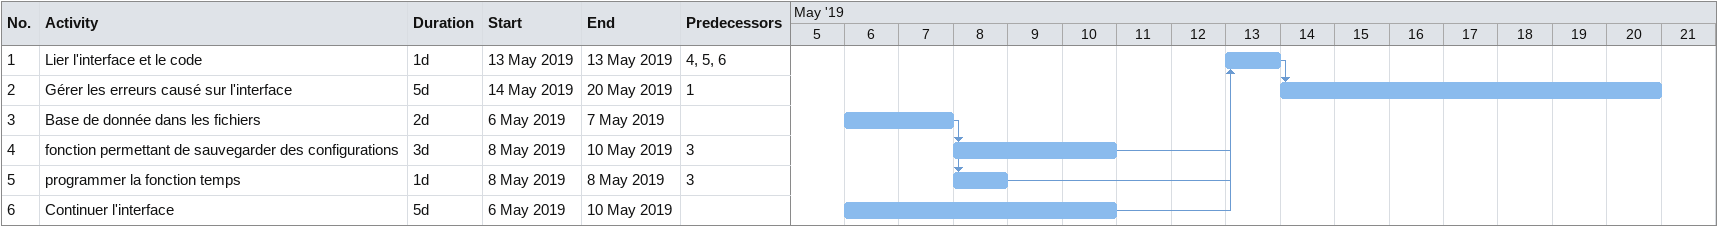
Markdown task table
| ID | Task | Duration | Start | Finish | Predecessors |
|---|---|---|---|---|---|
| 1 | Lier l'interface et le code | 1d | 2019-05-13 | 2019-05-13 | 4, 5, 6 |
| 2 | Gérer les erreurs causé sur l'interface | 5d | 2019-05-14 | 2019-05-20 | 1 |
| 3 | Base de donnée dans les fichiers | 2d | 2019-05-06 | 2019-05-07 |  |
| 4 | fonction permettant de sauvegarder des configurations | 3d | 2019-05-08 | 2019-05-10 | 3 |
| 5 | programmer la fonction temps | 1d | 2019-05-08 | 2019-05-08 | 3 |
| 6 | Continuer l'interface | 5d | 2019-05-06 | 2019-05-10 |  |
